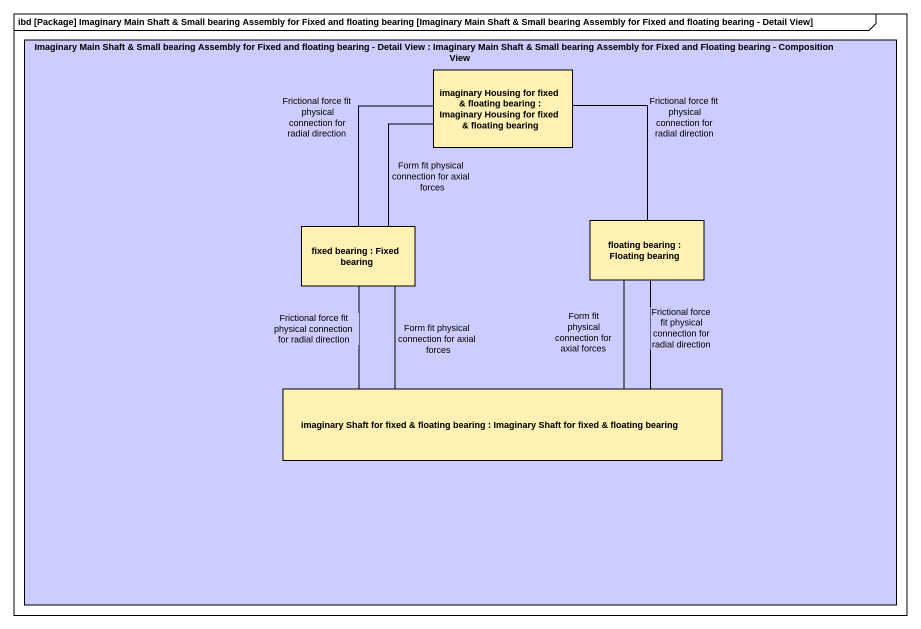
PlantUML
@startuml
mainframe ibd [Package] Imaginary Main Shaft & Small bearing Assembly for Fixed and floating bearing [Imaginary Main Shaft & Small bearing Assembly for Fixed and floating bearing - Detail View]
rectangle "Imaginary Main Shaft & Small bearing Assembly for Fixed and floating bearing - Detail View : Imaginary Main Shaft & Small bearing Assembly for Fixed and Floating bearing - Composition View" as Imaginary_Main_Shaft_Small #CCCCFF {
  rectangle "imaginary Housing for fixed & floating bearing : Imaginary Housing for fixed & floating bearing" as imaginary_Housing_for_fixed #FFF0B4
  rectangle "fixed bearing : Fixed bearing" as fixed_bearing #FFF0B4
  rectangle "floating bearing : Floating bearing" as floating_bearing #FFF0B4
  rectangle "imaginary Shaft for fixed & floating bearing : Imaginary Shaft for fixed & floating bearing" as imaginary_Shaft_for_fixed #FFF0B4
}
fixed_bearing -up- imaginary_Housing_for_fixed : Frictional force fit physical connection for radial direction
fixed_bearing -up- imaginary_Housing_for_fixed : Form fit physical connection for axial forces
fixed_bearing -- imaginary_Shaft_for_fixed : Frictional force fit physical connection for radial direction
fixed_bearing -- imaginary_Shaft_for_fixed : Form fit physical connection for axial forces
floating_bearing -up- imaginary_Housing_for_fixed : Frictional force fit physical connection for radial direction
floating_bearing -- imaginary_Shaft_for_fixed : Frictional force fit physical connection for radial direction
floating_bearing -- imaginary_Shaft_for_fixed : Form fit physical connection for axial forces
@enduml
